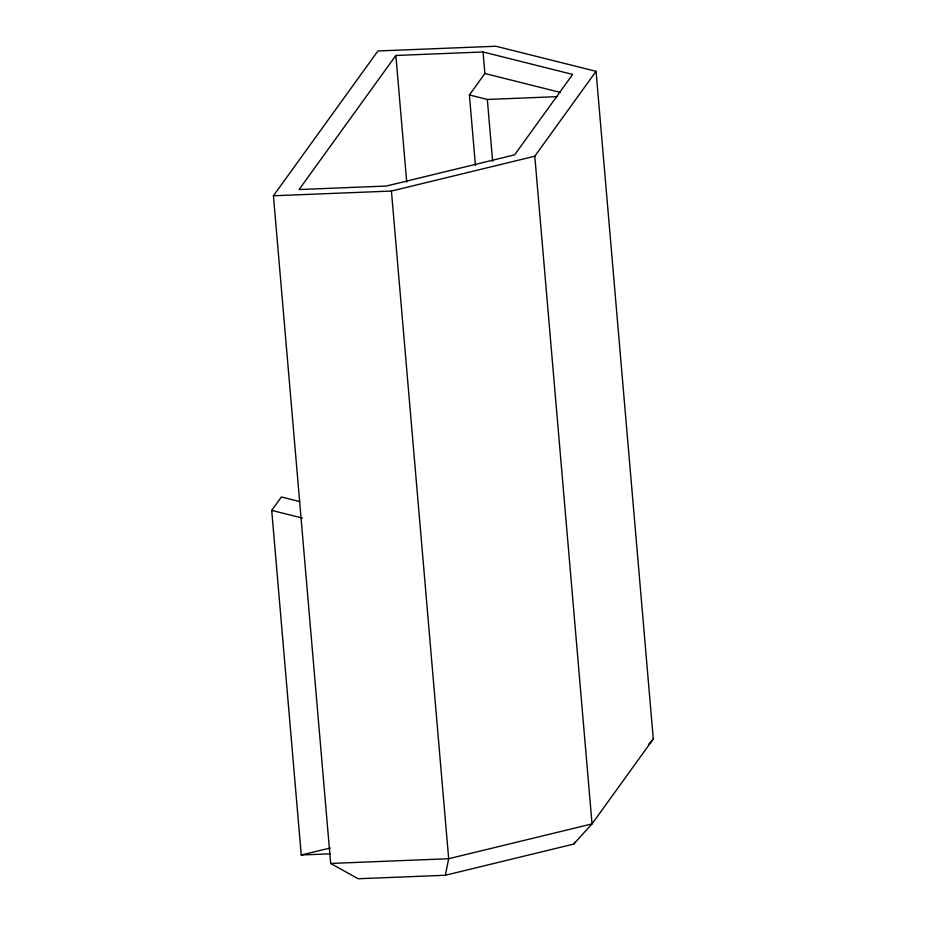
<?xml version="1.0" encoding="UTF-8"?>
<svg xmlns="http://www.w3.org/2000/svg" width="925" height="925" viewBox="0 0 925 925"><rect width="100%" height="100%" fill="white"/><g stroke="black" fill="none" stroke-linecap="round" stroke-linejoin="round"><path stroke-width="1.39" d="M445.353 875.258L448.671 858.724L391.425 191.047L534.789 156.221L596.058 71.329L495.927 46.25L377.932 50.968L273.43 195.776L330.664 863.453L358.183 878.75L445.353 875.258L573.685 844.086L592.035 823.897L653.293 739.006L596.058 71.329M395.854 55.465L299.087 189.532L386.268 186.052L514.601 154.868L572.656 74.428L483.035 51.973L395.854 55.465L406.711 182.086M475.427 165.321L469.403 94.963L484.885 73.514L483.035 51.973M330.04 853.833L301.249 854.989L271.707 510.38L281.385 496.979L299.584 501.535M573.685 844.086L575.362 841.75M648.61 744.359L653.293 739.006M301.249 854.989L330.352 848.005M469.403 94.963L487.325 99.449L557.347 96.651M273.43 195.776L391.425 191.047M330.664 863.453L448.671 858.724L592.035 823.897L534.789 156.221M484.885 73.514L560.504 92.454M271.707 510.38L302.51 518.104M487.325 99.449L492.62 161.193"/></g></svg>
